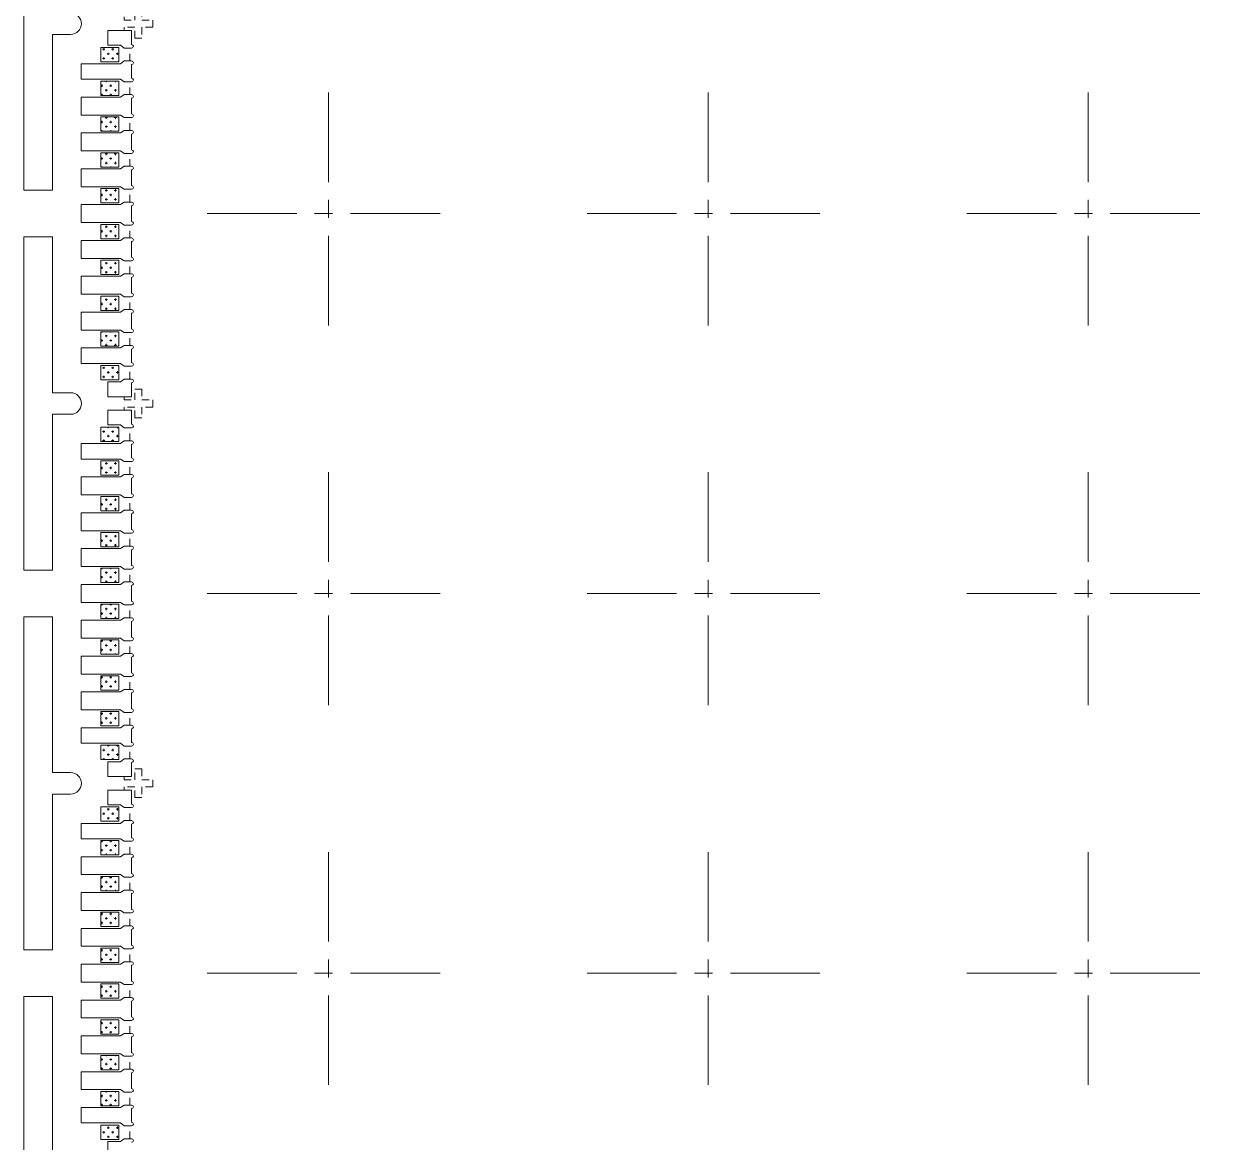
# Model space of a CAD drawing. Header units: millimetres. Extents: x 4859 to 4983, y 1620 to 1771.
# Drawn here: x 4888.8 to 4905.34, y 1710.31 to 1725.92 of the extents above; entities that cross this region are included whole.
import ezdxf

# ---------------------------------------------------------------- set-up
doc = ezdxf.new("R2010")
doc.units = ezdxf.units.MM
doc.linetypes.add('CENTER', pattern=[2, 1.25, -0.25, 0.25, -0.25])
doc.linetypes.add('HIDDEN', pattern=[0.375, 0.25, -0.125])
for name, color, linetype in [('1D', 4, 'Continuous'), ('2D', 4, 'Continuous'), ('PLATING', 3, 'Continuous'), ('中心线', 1, 'CENTER')]:
    doc.layers.add(name, color=color, linetype=linetype)
pattern_1 = [(0, (-4196.66482, -1663.62), (0.0635, 0.0635), [0.03175, -0.09525]), (90, (-4196.64895, -1663.63588), (-0.0635, 0.0635), [0.03175, -0.09525])]
pattern_2 = [(0, (-4198.41482, -1663.62), (0.0635, 0.0635), [0.03175, -0.09525]), (90, (-4198.39895, -1663.63588), (-0.0635, 0.0635), [0.03175, -0.09525])]

msp = doc.modelspace()

# ---------------------------------------------------------------- hatches: boundary and pattern name
at = {"layer": 'PLATING', "lineweight": 5}
h = msp.add_hatch(dxfattribs=at)
h.set_pattern_fill('CROSS', color=3, scale=0.01)
h.set_pattern_definition(pattern_2)
h.paths.add_polyline_path([(4890.1207, 1725.5929), (4890.1207, 1725.3929), (4889.8707, 1725.3929), (4889.8707, 1725.5929)])
h = msp.add_hatch(dxfattribs=at)
h.set_pattern_fill('CROSS', color=3, scale=0.01)
h.set_pattern_definition(pattern_1)
h.paths.add_polyline_path([(4890.1207, 1725.1229), (4890.1207, 1724.9229), (4889.8707, 1724.9229), (4889.8707, 1725.1229)])
h = msp.add_hatch(dxfattribs=at)
h.set_pattern_fill('CROSS', color=3, scale=0.01)
h.set_pattern_definition(pattern_1)
h.paths.add_polyline_path([(4890.1207, 1724.6229), (4890.1207, 1724.4229), (4889.8707, 1724.4229), (4889.8707, 1724.6229)])
h = msp.add_hatch(dxfattribs=at)
h.set_pattern_fill('CROSS', color=3, scale=0.01)
h.set_pattern_definition(pattern_1)
h.paths.add_polyline_path([(4890.1207, 1724.1229), (4890.1207, 1723.9229), (4889.8707, 1723.9229), (4889.8707, 1724.1229)])
h = msp.add_hatch(dxfattribs=at)
h.set_pattern_fill('CROSS', color=3, scale=0.01)
h.set_pattern_definition(pattern_1)
h.paths.add_polyline_path([(4890.1207, 1723.6229), (4890.1207, 1723.4229), (4889.8707, 1723.4229), (4889.8707, 1723.6229)])
h = msp.add_hatch(dxfattribs=at)
h.set_pattern_fill('CROSS', color=3, scale=0.01)
h.set_pattern_definition(pattern_1)
h.paths.add_polyline_path([(4890.1207, 1723.1229), (4890.1207, 1722.9229), (4889.8707, 1722.9229), (4889.8707, 1723.1229)])
h = msp.add_hatch(dxfattribs=at)
h.set_pattern_fill('CROSS', color=3, scale=0.01)
h.set_pattern_definition(pattern_1)
h.paths.add_polyline_path([(4890.1207, 1722.6229), (4890.1207, 1722.4229), (4889.8707, 1722.4229), (4889.8707, 1722.6229)])
h = msp.add_hatch(dxfattribs=at)
h.set_pattern_fill('CROSS', color=3, scale=0.01)
h.set_pattern_definition(pattern_1)
h.paths.add_polyline_path([(4890.1207, 1722.1229), (4890.1207, 1721.9229), (4889.8707, 1721.9229), (4889.8707, 1722.1229)])
h = msp.add_hatch(dxfattribs=at)
h.set_pattern_fill('CROSS', color=3, scale=0.01)
h.set_pattern_definition(pattern_1)
h.paths.add_polyline_path([(4890.1207, 1721.6229), (4890.1207, 1721.4229), (4889.8707, 1721.4229), (4889.8707, 1721.6229)])
h = msp.add_hatch(dxfattribs=at)
h.set_pattern_fill('CROSS', color=3, scale=0.01)
h.set_pattern_definition(pattern_2)
h.paths.add_polyline_path([(4889.8707, 1720.9529), (4889.8707, 1721.1529), (4890.1207, 1721.1529), (4890.1207, 1720.9529)])
h = msp.add_hatch(dxfattribs=at)
h.set_pattern_fill('CROSS', color=3, scale=0.01)
h.set_pattern_definition(pattern_2)
h.paths.add_polyline_path([(4890.1207, 1720.2929), (4890.1207, 1720.0929), (4889.8707, 1720.0929), (4889.8707, 1720.2929)])
h = msp.add_hatch(dxfattribs=at)
h.set_pattern_fill('CROSS', color=3, scale=0.01)
h.set_pattern_definition(pattern_1)
h.paths.add_polyline_path([(4890.1207, 1719.8229), (4890.1207, 1719.6229), (4889.8707, 1719.6229), (4889.8707, 1719.8229)])
h = msp.add_hatch(dxfattribs=at)
h.set_pattern_fill('CROSS', color=3, scale=0.01)
h.set_pattern_definition(pattern_1)
h.paths.add_polyline_path([(4890.1207, 1719.3229), (4890.1207, 1719.1229), (4889.8707, 1719.1229), (4889.8707, 1719.3229)])
h = msp.add_hatch(dxfattribs=at)
h.set_pattern_fill('CROSS', color=3, scale=0.01)
h.set_pattern_definition(pattern_1)
h.paths.add_polyline_path([(4890.1207, 1718.8229), (4890.1207, 1718.6229), (4889.8707, 1718.6229), (4889.8707, 1718.8229)])
h = msp.add_hatch(dxfattribs=at)
h.set_pattern_fill('CROSS', color=3, scale=0.01)
h.set_pattern_definition(pattern_1)
h.paths.add_polyline_path([(4890.1207, 1718.3229), (4890.1207, 1718.1229), (4889.8707, 1718.1229), (4889.8707, 1718.3229)])
h = msp.add_hatch(dxfattribs=at)
h.set_pattern_fill('CROSS', color=3, scale=0.01)
h.set_pattern_definition(pattern_1)
h.paths.add_polyline_path([(4890.1207, 1717.8229), (4890.1207, 1717.6229), (4889.8707, 1717.6229), (4889.8707, 1717.8229)])
h = msp.add_hatch(dxfattribs=at)
h.set_pattern_fill('CROSS', color=3, scale=0.01)
h.set_pattern_definition(pattern_1)
h.paths.add_polyline_path([(4890.1207, 1717.3229), (4890.1207, 1717.1229), (4889.8707, 1717.1229), (4889.8707, 1717.3229)])
h = msp.add_hatch(dxfattribs=at)
h.set_pattern_fill('CROSS', color=3, scale=0.01)
h.set_pattern_definition(pattern_1)
h.paths.add_polyline_path([(4890.1207, 1716.8229), (4890.1207, 1716.6229), (4889.8707, 1716.6229), (4889.8707, 1716.8229)])
h = msp.add_hatch(dxfattribs=at)
h.set_pattern_fill('CROSS', color=3, scale=0.01)
h.set_pattern_definition(pattern_1)
h.paths.add_polyline_path([(4890.1207, 1716.3229), (4890.1207, 1716.1229), (4889.8707, 1716.1229), (4889.8707, 1716.3229)])
h = msp.add_hatch(dxfattribs=at)
h.set_pattern_fill('CROSS', color=3, scale=0.01)
h.set_pattern_definition(pattern_2)
h.paths.add_polyline_path([(4889.8707, 1715.6529), (4889.8707, 1715.8529), (4890.1207, 1715.8529), (4890.1207, 1715.6529)])
h = msp.add_hatch(dxfattribs=at)
h.set_pattern_fill('CROSS', color=3, scale=0.01)
h.set_pattern_definition(pattern_2)
h.paths.add_polyline_path([(4890.1207, 1714.9929), (4890.1207, 1714.7929), (4889.8707, 1714.7929), (4889.8707, 1714.9929)])
h = msp.add_hatch(dxfattribs=at)
h.set_pattern_fill('CROSS', color=3, scale=0.01)
h.set_pattern_definition(pattern_1)
h.paths.add_polyline_path([(4890.1207, 1714.5229), (4890.1207, 1714.3229), (4889.8707, 1714.3229), (4889.8707, 1714.5229)])
h = msp.add_hatch(dxfattribs=at)
h.set_pattern_fill('CROSS', color=3, scale=0.01)
h.set_pattern_definition(pattern_1)
h.paths.add_polyline_path([(4890.1207, 1714.0229), (4890.1207, 1713.8229), (4889.8707, 1713.8229), (4889.8707, 1714.0229)])
h = msp.add_hatch(dxfattribs=at)
h.set_pattern_fill('CROSS', color=3, scale=0.01)
h.set_pattern_definition(pattern_1)
h.paths.add_polyline_path([(4890.1207, 1713.5229), (4890.1207, 1713.3229), (4889.8707, 1713.3229), (4889.8707, 1713.5229)])
h = msp.add_hatch(dxfattribs=at)
h.set_pattern_fill('CROSS', color=3, scale=0.01)
h.set_pattern_definition(pattern_1)
h.paths.add_polyline_path([(4890.1207, 1713.0229), (4890.1207, 1712.8229), (4889.8707, 1712.8229), (4889.8707, 1713.0229)])
h = msp.add_hatch(dxfattribs=at)
h.set_pattern_fill('CROSS', color=3, scale=0.01)
h.set_pattern_definition(pattern_1)
h.paths.add_polyline_path([(4890.1207, 1712.5229), (4890.1207, 1712.3229), (4889.8707, 1712.3229), (4889.8707, 1712.5229)])
h = msp.add_hatch(dxfattribs=at)
h.set_pattern_fill('CROSS', color=3, scale=0.01)
h.set_pattern_definition(pattern_1)
h.paths.add_polyline_path([(4890.1207, 1712.0229), (4890.1207, 1711.8229), (4889.8707, 1711.8229), (4889.8707, 1712.0229)])
h = msp.add_hatch(dxfattribs=at)
h.set_pattern_fill('CROSS', color=3, scale=0.01)
h.set_pattern_definition(pattern_1)
h.paths.add_polyline_path([(4890.1207, 1711.5229), (4890.1207, 1711.3229), (4889.8707, 1711.3229), (4889.8707, 1711.5229)])
h = msp.add_hatch(dxfattribs=at)
h.set_pattern_fill('CROSS', color=3, scale=0.01)
h.set_pattern_definition(pattern_1)
h.paths.add_polyline_path([(4890.1207, 1711.0229), (4890.1207, 1710.8229), (4889.8707, 1710.8229), (4889.8707, 1711.0229)])
h = msp.add_hatch(dxfattribs=at)
h.set_pattern_fill('CROSS', color=3, scale=0.01)
h.set_pattern_definition(pattern_2)
h.paths.add_polyline_path([(4889.8707, 1710.3529), (4889.8707, 1710.5529), (4890.1207, 1710.5529), (4890.1207, 1710.3529)])

# ---------------------------------------------------------------- linework, layer by layer
at = {"lineweight": 5}
for p, q in [((4889.9707, 1725.8279), (4889.9707, 1725.6229)), ((4890.1457, 1725.6229), (4889.9707, 1725.6229)), ((4890.1957, 1725.5829), (4890.1457, 1725.6229)), ((4890.3007, 1725.5829), (4890.1957, 1725.5829)), ((4890.1957, 1725.4029), (4890.1457, 1725.3629)), ((4890.3007, 1725.4029), (4890.1957, 1725.4029)), ((4889.5957, 1725.3629), (4889.5957, 1725.1479)), ((4890.1457, 1725.3629), (4889.5957, 1725.3629)), ((4890.1457, 1725.1479), (4889.5957, 1725.1479)), ((4890.1957, 1725.1129), (4890.1457, 1725.1479)), ((4890.3007, 1725.1129), (4890.1957, 1725.1129)), ((4889.5957, 1724.8979), (4889.5957, 1724.6479)), ((4890.1457, 1724.8979), (4889.5957, 1724.8979)), ((4890.1957, 1724.9329), (4890.1457, 1724.8979)), ((4890.3007, 1724.9329), (4890.1957, 1724.9329)), ((4890.1457, 1724.6479), (4889.5957, 1724.6479)), ((4890.1957, 1724.6129), (4890.1457, 1724.6479)), ((4890.3007, 1724.6129), (4890.1957, 1724.6129)), ((4889.5957, 1724.3979), (4889.5957, 1724.1479)), ((4890.1457, 1724.3979), (4889.5957, 1724.3979)), ((4890.1957, 1724.4329), (4890.1457, 1724.3979)), ((4890.3007, 1724.4329), (4890.1957, 1724.4329)), ((4890.1457, 1724.1479), (4889.5957, 1724.1479)), ((4890.1957, 1724.1129), (4890.1457, 1724.1479)), ((4890.3007, 1724.1129), (4890.1957, 1724.1129)), ((4889.5957, 1723.8979), (4889.5957, 1723.6479)), ((4890.1457, 1723.8979), (4889.5957, 1723.8979)), ((4890.1957, 1723.9329), (4890.1457, 1723.8979)), ((4890.3007, 1723.9329), (4890.1957, 1723.9329)), ((4890.1457, 1723.6479), (4889.5957, 1723.6479)), ((4890.1957, 1723.6129), (4890.1457, 1723.6479)), ((4890.3007, 1723.6129), (4890.1957, 1723.6129)), ((4889.5957, 1723.3979), (4889.5957, 1723.1479)), ((4890.1457, 1723.3979), (4889.5957, 1723.3979)), ((4890.1957, 1723.4329), (4890.1457, 1723.3979)), ((4890.3007, 1723.4329), (4890.1957, 1723.4329)), ((4890.1457, 1723.1479), (4889.5957, 1723.1479)), ((4890.1957, 1723.1129), (4890.1457, 1723.1479)), ((4890.3007, 1723.1129), (4890.1957, 1723.1129)), ((4889.5957, 1722.8979), (4889.5957, 1722.6479)), ((4890.1457, 1722.8979), (4889.5957, 1722.8979)), ((4890.1957, 1722.9329), (4890.1457, 1722.8979)), ((4890.3007, 1722.9329), (4890.1957, 1722.9329)), ((4890.1457, 1722.6479), (4889.5957, 1722.6479)), ((4890.1957, 1722.6129), (4890.1457, 1722.6479)), ((4890.3007, 1722.6129), (4890.1957, 1722.6129)), ((4889.5957, 1722.3979), (4889.5957, 1722.1479)), ((4890.1457, 1722.3979), (4889.5957, 1722.3979)), ((4890.1957, 1722.4329), (4890.1457, 1722.3979)), ((4890.3007, 1722.4329), (4890.1957, 1722.4329)), ((4890.1457, 1722.1479), (4889.5957, 1722.1479)), ((4890.1957, 1722.1129), (4890.1457, 1722.1479)), ((4890.3007, 1722.1129), (4890.1957, 1722.1129)), ((4889.5957, 1721.8979), (4889.5957, 1721.6479)), ((4890.1457, 1721.8979), (4889.5957, 1721.8979)), ((4890.1957, 1721.9329), (4890.1457, 1721.8979)), ((4890.3007, 1721.9329), (4890.1957, 1721.9329)), ((4890.1457, 1721.6479), (4889.5957, 1721.6479)), ((4890.1957, 1721.6129), (4890.1457, 1721.6479)), ((4890.3007, 1721.6129), (4890.1957, 1721.6129)), ((4889.5957, 1721.3979), (4889.5957, 1721.1829)), ((4890.1457, 1721.3979), (4889.5957, 1721.3979)), ((4890.1957, 1721.4329), (4890.1457, 1721.3979)), ((4890.3007, 1721.4329), (4890.1957, 1721.4329)), ((4890.1457, 1721.1829), (4889.5957, 1721.1829)), ((4890.1957, 1721.1429), (4890.1457, 1721.1829)), ((4890.3007, 1721.1429), (4890.1957, 1721.1429)), ((4889.9707, 1720.7179), (4889.9707, 1720.9229)), ((4890.1457, 1720.9229), (4889.9707, 1720.9229)), ((4890.1957, 1720.9629), (4890.1457, 1720.9229)), ((4890.3007, 1720.9629), (4890.1957, 1720.9629)), ((4889.9707, 1720.5279), (4889.9707, 1720.3229)), ((4890.1457, 1720.3229), (4889.9707, 1720.3229)), ((4890.1957, 1720.2829), (4890.1457, 1720.3229)), ((4890.3007, 1720.2829), (4890.1957, 1720.2829)), ((4890.1957, 1720.1029), (4890.1457, 1720.0629)), ((4890.3007, 1720.1029), (4890.1957, 1720.1029)), ((4889.5957, 1720.0629), (4889.5957, 1719.8479)), ((4890.1457, 1720.0629), (4889.5957, 1720.0629)), ((4890.1457, 1719.8479), (4889.5957, 1719.8479)), ((4890.1957, 1719.8129), (4890.1457, 1719.8479)), ((4890.3007, 1719.8129), (4890.1957, 1719.8129)), ((4889.5957, 1719.5979), (4889.5957, 1719.3479)), ((4890.1457, 1719.5979), (4889.5957, 1719.5979)), ((4890.1957, 1719.6329), (4890.1457, 1719.5979)), ((4890.3007, 1719.6329), (4890.1957, 1719.6329)), ((4890.1457, 1719.3479), (4889.5957, 1719.3479)), ((4890.1957, 1719.3129), (4890.1457, 1719.3479)), ((4890.3007, 1719.3129), (4890.1957, 1719.3129)), ((4889.5957, 1719.0979), (4889.5957, 1718.8479)), ((4890.1457, 1719.0979), (4889.5957, 1719.0979)), ((4890.1957, 1719.1329), (4890.1457, 1719.0979)), ((4890.3007, 1719.1329), (4890.1957, 1719.1329)), ((4890.1457, 1718.8479), (4889.5957, 1718.8479)), ((4890.1957, 1718.8129), (4890.1457, 1718.8479)), ((4890.3007, 1718.8129), (4890.1957, 1718.8129)), ((4889.5957, 1718.5979), (4889.5957, 1718.3479)), ((4890.1457, 1718.5979), (4889.5957, 1718.5979)), ((4890.1957, 1718.6329), (4890.1457, 1718.5979)), ((4890.3007, 1718.6329), (4890.1957, 1718.6329)), ((4890.1457, 1718.3479), (4889.5957, 1718.3479)), ((4890.1957, 1718.3129), (4890.1457, 1718.3479)), ((4890.3007, 1718.3129), (4890.1957, 1718.3129)), ((4889.5957, 1718.0979), (4889.5957, 1717.8479)), ((4890.1457, 1718.0979), (4889.5957, 1718.0979)), ((4890.1957, 1718.1329), (4890.1457, 1718.0979)), ((4890.3007, 1718.1329), (4890.1957, 1718.1329)), ((4890.1457, 1717.8479), (4889.5957, 1717.8479)), ((4890.1957, 1717.8129), (4890.1457, 1717.8479)), ((4890.3007, 1717.8129), (4890.1957, 1717.8129)), ((4889.5957, 1717.5979), (4889.5957, 1717.3479)), ((4890.1457, 1717.5979), (4889.5957, 1717.5979)), ((4890.1957, 1717.6329), (4890.1457, 1717.5979)), ((4890.3007, 1717.6329), (4890.1957, 1717.6329)), ((4890.1457, 1717.3479), (4889.5957, 1717.3479)), ((4890.1957, 1717.3129), (4890.1457, 1717.3479)), ((4890.3007, 1717.3129), (4890.1957, 1717.3129)), ((4889.5957, 1717.0979), (4889.5957, 1716.8479)), ((4890.1457, 1717.0979), (4889.5957, 1717.0979)), ((4890.1957, 1717.1329), (4890.1457, 1717.0979)), ((4890.3007, 1717.1329), (4890.1957, 1717.1329)), ((4890.1457, 1716.8479), (4889.5957, 1716.8479)), ((4890.1957, 1716.8129), (4890.1457, 1716.8479)), ((4890.3007, 1716.8129), (4890.1957, 1716.8129)), ((4890.1957, 1716.6329), (4890.1457, 1716.5979)), ((4890.3007, 1716.6329), (4890.1957, 1716.6329)), ((4889.5957, 1716.5979), (4889.5957, 1716.3479)), ((4890.1457, 1716.5979), (4889.5957, 1716.5979)), ((4890.1457, 1716.3479), (4889.5957, 1716.3479)), ((4890.1957, 1716.3129), (4890.1457, 1716.3479)), ((4890.3007, 1716.3129), (4890.1957, 1716.3129)), ((4890.1957, 1716.1329), (4890.1457, 1716.0979)), ((4890.3007, 1716.1329), (4890.1957, 1716.1329)), ((4889.5957, 1716.0979), (4889.5957, 1715.8829)), ((4890.1457, 1716.0979), (4889.5957, 1716.0979)), ((4890.1457, 1715.8829), (4889.5957, 1715.8829)), ((4890.1957, 1715.8429), (4890.1457, 1715.8829)), ((4890.3007, 1715.8429), (4890.1957, 1715.8429)), ((4889.9707, 1715.4179), (4889.9707, 1715.6229)), ((4890.1457, 1715.6229), (4889.9707, 1715.6229)), ((4890.1957, 1715.6629), (4890.1457, 1715.6229)), ((4890.3007, 1715.6629), (4890.1957, 1715.6629)), ((4889.9707, 1715.2279), (4889.9707, 1715.0229)), ((4890.1457, 1715.0229), (4889.9707, 1715.0229)), ((4890.1957, 1714.9829), (4890.1457, 1715.0229)), ((4890.3007, 1714.9829), (4890.1957, 1714.9829)), ((4890.1957, 1714.8029), (4890.1457, 1714.7629)), ((4890.3007, 1714.8029), (4890.1957, 1714.8029)), ((4889.5957, 1714.7629), (4889.5957, 1714.5479)), ((4890.1457, 1714.7629), (4889.5957, 1714.7629)), ((4890.1457, 1714.5479), (4889.5957, 1714.5479)), ((4890.1957, 1714.5129), (4890.1457, 1714.5479)), ((4890.3007, 1714.5129), (4890.1957, 1714.5129)), ((4889.5957, 1714.2979), (4889.5957, 1714.0479)), ((4890.1457, 1714.2979), (4889.5957, 1714.2979)), ((4890.1957, 1714.3329), (4890.1457, 1714.2979)), ((4890.3007, 1714.3329), (4890.1957, 1714.3329)), ((4890.1457, 1714.0479), (4889.5957, 1714.0479)), ((4890.1957, 1714.0129), (4890.1457, 1714.0479)), ((4890.3007, 1714.0129), (4890.1957, 1714.0129)), ((4889.5957, 1713.7979), (4889.5957, 1713.5479)), ((4890.1457, 1713.7979), (4889.5957, 1713.7979)), ((4890.1957, 1713.8329), (4890.1457, 1713.7979)), ((4890.3007, 1713.8329), (4890.1957, 1713.8329)), ((4890.1457, 1713.5479), (4889.5957, 1713.5479)), ((4890.1957, 1713.5129), (4890.1457, 1713.5479)), ((4890.3007, 1713.5129), (4890.1957, 1713.5129)), ((4889.5957, 1713.2979), (4889.5957, 1713.0479)), ((4890.1457, 1713.2979), (4889.5957, 1713.2979)), ((4890.1957, 1713.3329), (4890.1457, 1713.2979)), ((4890.3007, 1713.3329), (4890.1957, 1713.3329)), ((4890.1457, 1713.0479), (4889.5957, 1713.0479)), ((4890.1957, 1713.0129), (4890.1457, 1713.0479)), ((4890.3007, 1713.0129), (4890.1957, 1713.0129)), ((4889.5957, 1712.7979), (4889.5957, 1712.5479)), ((4890.1457, 1712.7979), (4889.5957, 1712.7979)), ((4890.1957, 1712.8329), (4890.1457, 1712.7979)), ((4890.3007, 1712.8329), (4890.1957, 1712.8329)), ((4890.1457, 1712.5479), (4889.5957, 1712.5479)), ((4890.1957, 1712.5129), (4890.1457, 1712.5479)), ((4890.3007, 1712.5129), (4890.1957, 1712.5129)), ((4889.5957, 1712.2979), (4889.5957, 1712.0479)), ((4890.1457, 1712.2979), (4889.5957, 1712.2979)), ((4890.1957, 1712.3329), (4890.1457, 1712.2979)), ((4890.3007, 1712.3329), (4890.1957, 1712.3329)), ((4890.1457, 1712.0479), (4889.5957, 1712.0479)), ((4890.1957, 1712.0129), (4890.1457, 1712.0479)), ((4890.3007, 1712.0129), (4890.1957, 1712.0129)), ((4890.1957, 1711.8329), (4890.1457, 1711.7979)), ((4890.3007, 1711.8329), (4890.1957, 1711.8329)), ((4889.5957, 1711.7979), (4889.5957, 1711.5479)), ((4890.1457, 1711.7979), (4889.5957, 1711.7979)), ((4890.1457, 1711.5479), (4889.5957, 1711.5479)), ((4890.1957, 1711.5129), (4890.1457, 1711.5479)), ((4890.3007, 1711.5129), (4890.1957, 1711.5129)), ((4890.1957, 1711.3329), (4890.1457, 1711.2979)), ((4890.3007, 1711.3329), (4890.1957, 1711.3329)), ((4889.5957, 1711.2979), (4889.5957, 1711.0479)), ((4890.1457, 1711.2979), (4889.5957, 1711.2979)), ((4890.1457, 1711.0479), (4889.5957, 1711.0479)), ((4890.1957, 1711.0129), (4890.1457, 1711.0479)), ((4890.3007, 1711.0129), (4890.1957, 1711.0129)), ((4890.1957, 1710.8329), (4890.1457, 1710.7979)), ((4890.3007, 1710.8329), (4890.1957, 1710.8329)), ((4889.5957, 1710.7979), (4889.5957, 1710.5829)), ((4890.1457, 1710.7979), (4889.5957, 1710.7979)), ((4890.1457, 1710.5829), (4889.5957, 1710.5829)), ((4890.1957, 1710.5429), (4890.1457, 1710.5829)), ((4890.3007, 1710.5429), (4890.1957, 1710.5429)), ((4889.9707, 1710.1179), (4889.9707, 1710.3229)), ((4890.1457, 1710.3229), (4889.9707, 1710.3229)), ((4890.1957, 1710.3629), (4890.1457, 1710.3229)), ((4890.3007, 1710.3629), (4890.1957, 1710.3629))]:
    msp.add_line(p, q, dxfattribs=at)
for points in [[(4889.4507, 1725.7729, 1), (4889.4507, 1726.0729), (4889.1957, 1726.0729), (4889.1957, 1728.2479), (4888.7957, 1728.2479), (4888.7957, 1723.5979), (4889.1957, 1723.5979), (4889.1957, 1725.7729)], [(4889.4507, 1720.4729, 1), (4889.4507, 1720.7729), (4889.1957, 1720.7729), (4889.1957, 1722.9479), (4888.7957, 1722.9479), (4888.7957, 1718.2979), (4889.1957, 1718.2979), (4889.1957, 1720.4729)], [(4889.4507, 1715.1729, 1), (4889.4507, 1715.4729), (4889.1957, 1715.4729), (4889.1957, 1717.6479), (4888.7957, 1717.6479), (4888.7957, 1712.9979), (4889.1957, 1712.9979), (4889.1957, 1715.1729)], [(4889.4507, 1709.8729, 1), (4889.4507, 1710.1729), (4889.1957, 1710.1729), (4889.1957, 1712.3479), (4888.7957, 1712.3479), (4888.7957, 1707.6979), (4889.1957, 1707.6979), (4889.1957, 1709.8729)]]:
    msp.add_lwpolyline(points, format="xyb", close=True, dxfattribs=at)
for points in [[(4890.3007, 1725.6329), (4890.3007, 1725.8279), (4889.9707, 1725.8279)], [(4890.3007, 1725.1629), (4890.3007, 1725.3529)], [(4890.3007, 1724.6629), (4890.3007, 1724.8829)], [(4890.3007, 1724.1629), (4890.3007, 1724.3829)], [(4890.3007, 1723.6629), (4890.3007, 1723.8829)], [(4890.3007, 1723.1629), (4890.3007, 1723.3829)], [(4890.3007, 1722.6629), (4890.3007, 1722.8829)], [(4890.3007, 1722.1629), (4890.3007, 1722.3829)], [(4890.3007, 1721.6629), (4890.3007, 1721.8829)], [(4890.3007, 1721.1929), (4890.3007, 1721.3829)], [(4889.9707, 1720.7179), (4890.3007, 1720.7179), (4890.3007, 1720.9129)], [(4890.3007, 1720.3329), (4890.3007, 1720.5279), (4889.9707, 1720.5279)], [(4890.3007, 1719.8629), (4890.3007, 1720.0529)], [(4890.3007, 1719.3629), (4890.3007, 1719.5829)], [(4890.3007, 1718.8629), (4890.3007, 1719.0829)], [(4890.3007, 1718.3629), (4890.3007, 1718.5829)], [(4890.3007, 1717.8629), (4890.3007, 1718.0829)], [(4890.3007, 1717.3629), (4890.3007, 1717.5829)], [(4890.3007, 1716.8629), (4890.3007, 1717.0829)], [(4890.3007, 1716.3629), (4890.3007, 1716.5829)], [(4890.3007, 1715.8929), (4890.3007, 1716.0829)], [(4889.9707, 1715.4179), (4890.3007, 1715.4179), (4890.3007, 1715.6129)], [(4890.3007, 1715.0329), (4890.3007, 1715.2279), (4889.9707, 1715.2279)], [(4890.3007, 1714.5629), (4890.3007, 1714.7529)], [(4890.3007, 1714.0629), (4890.3007, 1714.2829)], [(4890.3007, 1713.5629), (4890.3007, 1713.7829)], [(4890.3007, 1713.0629), (4890.3007, 1713.2829)], [(4890.3007, 1712.5629), (4890.3007, 1712.7829)], [(4890.3007, 1712.0629), (4890.3007, 1712.2829)], [(4890.3007, 1711.5629), (4890.3007, 1711.7829)], [(4890.3007, 1711.0629), (4890.3007, 1711.2829)], [(4890.3007, 1710.5929), (4890.3007, 1710.7829)]]:
    msp.add_lwpolyline(points, dxfattribs=at)
for centre in [(4890.3007, 1725.6079), (4890.3007, 1725.3779), (4890.3007, 1725.1379), (4890.3007, 1724.9079), (4890.3007, 1724.6379), (4890.3007, 1724.4079), (4890.3007, 1724.1379), (4890.3007, 1723.9079), (4890.3007, 1723.6379), (4890.3007, 1723.4079), (4890.3007, 1723.1379), (4890.3007, 1722.9079), (4890.3007, 1722.6379), (4890.3007, 1722.4079), (4890.3007, 1722.1379), (4890.3007, 1721.9079), (4890.3007, 1721.6379), (4890.3007, 1721.4079), (4890.3007, 1721.1679), (4890.3007, 1720.9379), (4890.3007, 1720.3079), (4890.3007, 1720.0779), (4890.3007, 1719.8379), (4890.3007, 1719.6079), (4890.3007, 1719.3379), (4890.3007, 1719.1079), (4890.3007, 1718.8379), (4890.3007, 1718.6079), (4890.3007, 1718.3379), (4890.3007, 1718.1079), (4890.3007, 1717.8379), (4890.3007, 1717.6079), (4890.3007, 1717.3379), (4890.3007, 1717.1079), (4890.3007, 1716.8379), (4890.3007, 1716.6079), (4890.3007, 1716.3379), (4890.3007, 1716.1079), (4890.3007, 1715.8679), (4890.3007, 1715.6379), (4890.3007, 1715.0079), (4890.3007, 1714.7779), (4890.3007, 1714.5379), (4890.3007, 1714.3079), (4890.3007, 1714.0379), (4890.3007, 1713.8079), (4890.3007, 1713.5379), (4890.3007, 1713.3079), (4890.3007, 1713.0379), (4890.3007, 1712.8079), (4890.3007, 1712.5379), (4890.3007, 1712.3079), (4890.3007, 1712.0379), (4890.3007, 1711.8079), (4890.3007, 1711.5379), (4890.3007, 1711.3079), (4890.3007, 1711.0379), (4890.3007, 1710.8079), (4890.3007, 1710.5679), (4890.3007, 1710.3379)]:
    msp.add_arc(centre, 0.025, 270, 90, dxfattribs=at)
at = {"layer": '1D', "color": 4, "linetype": 'HIDDEN', "lineweight": 5, "ltscale": 0.3}
for points in [[(4890.2757, 1725.4029), (4890.2757, 1725.5829)], [(4890.2757, 1724.9329), (4890.2757, 1725.1129)], [(4890.2757, 1724.4329), (4890.2757, 1724.6129)], [(4890.2757, 1723.9329), (4890.2757, 1724.1129)], [(4890.2757, 1723.4329), (4890.2757, 1723.6129)], [(4890.2757, 1722.9329), (4890.2757, 1723.1129)], [(4890.2757, 1722.4329), (4890.2757, 1722.6129)], [(4890.2757, 1721.9329), (4890.2757, 1722.1129)], [(4890.2757, 1721.4329), (4890.2757, 1721.6129)], [(4890.2757, 1720.9629), (4890.2757, 1721.1429)], [(4890.2757, 1720.1029), (4890.2757, 1720.2829)], [(4890.2757, 1719.6329), (4890.2757, 1719.8129)], [(4890.2757, 1719.1329), (4890.2757, 1719.3129)], [(4890.2757, 1718.6329), (4890.2757, 1718.8129)], [(4890.2757, 1718.1329), (4890.2757, 1718.3129)], [(4890.2757, 1717.6329), (4890.2757, 1717.8129)], [(4890.2757, 1717.1329), (4890.2757, 1717.3129)], [(4890.2757, 1716.6329), (4890.2757, 1716.8129)], [(4890.2757, 1716.1329), (4890.2757, 1716.3129)], [(4890.2757, 1715.6629), (4890.2757, 1715.8429)], [(4890.2757, 1714.8029), (4890.2757, 1714.9829)], [(4890.2757, 1714.3329), (4890.2757, 1714.5129)], [(4890.2757, 1713.8329), (4890.2757, 1714.0129)], [(4890.2757, 1713.3329), (4890.2757, 1713.5129)], [(4890.2757, 1712.8329), (4890.2757, 1713.0129)], [(4890.2757, 1712.3329), (4890.2757, 1712.5129)], [(4890.2757, 1711.8329), (4890.2757, 1712.0129)], [(4890.2757, 1711.3329), (4890.2757, 1711.5129)], [(4890.2757, 1710.8329), (4890.2757, 1711.0129)], [(4890.2757, 1710.3629), (4890.2757, 1710.5429)]]:
    msp.add_lwpolyline(points, dxfattribs=at)
at = {"layer": '2D', "color": 4, "linetype": 'HIDDEN', "lineweight": 5, "ltscale": 0.3}
for points in [[(4890.1957, 1726.0179), (4890.1957, 1725.9729), (4890.3457, 1725.9729), (4890.3457, 1726.1229), (4890.4457, 1726.1229), (4890.4457, 1725.9729), (4890.5957, 1725.9729), (4890.5957, 1725.8729), (4890.4457, 1725.8729), (4890.4457, 1725.7229), (4890.3457, 1725.7229), (4890.3457, 1725.8729), (4890.1957, 1725.8729), (4890.1957, 1725.8279)], [(4890.1957, 1720.7179), (4890.1957, 1720.6729), (4890.3457, 1720.6729), (4890.3457, 1720.8229), (4890.4457, 1720.8229), (4890.4457, 1720.6729), (4890.5957, 1720.6729), (4890.5957, 1720.5729), (4890.4457, 1720.5729), (4890.4457, 1720.4229), (4890.3457, 1720.4229), (4890.3457, 1720.5729), (4890.1957, 1720.5729), (4890.1957, 1720.5279)], [(4890.1957, 1715.4179), (4890.1957, 1715.3729), (4890.3457, 1715.3729), (4890.3457, 1715.5229), (4890.4457, 1715.5229), (4890.4457, 1715.3729), (4890.5957, 1715.3729), (4890.5957, 1715.2729), (4890.4457, 1715.2729), (4890.4457, 1715.1229), (4890.3457, 1715.1229), (4890.3457, 1715.2729), (4890.1957, 1715.2729), (4890.1957, 1715.2279)]]:
    msp.add_lwpolyline(points, dxfattribs=at)
at = {"layer": 'PLATING', "lineweight": 5}
for points in [[(4890.1207, 1725.5929), (4890.1207, 1725.3929), (4889.8707, 1725.3929), (4889.8707, 1725.5929)], [(4890.1207, 1724.9229), (4890.1207, 1725.1229), (4889.8707, 1725.1229), (4889.8707, 1724.9229)], [(4890.1207, 1724.4229), (4890.1207, 1724.6229), (4889.8707, 1724.6229), (4889.8707, 1724.4229)], [(4890.1207, 1723.9229), (4890.1207, 1724.1229), (4889.8707, 1724.1229), (4889.8707, 1723.9229)], [(4890.1207, 1723.4229), (4890.1207, 1723.6229), (4889.8707, 1723.6229), (4889.8707, 1723.4229)], [(4890.1207, 1722.9229), (4890.1207, 1723.1229), (4889.8707, 1723.1229), (4889.8707, 1722.9229)], [(4890.1207, 1722.4229), (4890.1207, 1722.6229), (4889.8707, 1722.6229), (4889.8707, 1722.4229)], [(4890.1207, 1721.9229), (4890.1207, 1722.1229), (4889.8707, 1722.1229), (4889.8707, 1721.9229)], [(4890.1207, 1721.4229), (4890.1207, 1721.6229), (4889.8707, 1721.6229), (4889.8707, 1721.4229)], [(4890.1207, 1720.9529), (4890.1207, 1721.1529), (4889.8707, 1721.1529), (4889.8707, 1720.9529)], [(4890.1207, 1720.2929), (4890.1207, 1720.0929), (4889.8707, 1720.0929), (4889.8707, 1720.2929)], [(4890.1207, 1719.6229), (4890.1207, 1719.8229), (4889.8707, 1719.8229), (4889.8707, 1719.6229)], [(4890.1207, 1719.1229), (4890.1207, 1719.3229), (4889.8707, 1719.3229), (4889.8707, 1719.1229)], [(4890.1207, 1718.6229), (4890.1207, 1718.8229), (4889.8707, 1718.8229), (4889.8707, 1718.6229)], [(4890.1207, 1718.1229), (4890.1207, 1718.3229), (4889.8707, 1718.3229), (4889.8707, 1718.1229)], [(4890.1207, 1717.6229), (4890.1207, 1717.8229), (4889.8707, 1717.8229), (4889.8707, 1717.6229)], [(4890.1207, 1717.1229), (4890.1207, 1717.3229), (4889.8707, 1717.3229), (4889.8707, 1717.1229)], [(4890.1207, 1716.6229), (4890.1207, 1716.8229), (4889.8707, 1716.8229), (4889.8707, 1716.6229)], [(4890.1207, 1716.1229), (4890.1207, 1716.3229), (4889.8707, 1716.3229), (4889.8707, 1716.1229)], [(4890.1207, 1715.6529), (4890.1207, 1715.8529), (4889.8707, 1715.8529), (4889.8707, 1715.6529)], [(4890.1207, 1714.9929), (4890.1207, 1714.7929), (4889.8707, 1714.7929), (4889.8707, 1714.9929)], [(4890.1207, 1714.3229), (4890.1207, 1714.5229), (4889.8707, 1714.5229), (4889.8707, 1714.3229)], [(4890.1207, 1713.8229), (4890.1207, 1714.0229), (4889.8707, 1714.0229), (4889.8707, 1713.8229)], [(4890.1207, 1713.3229), (4890.1207, 1713.5229), (4889.8707, 1713.5229), (4889.8707, 1713.3229)], [(4890.1207, 1712.8229), (4890.1207, 1713.0229), (4889.8707, 1713.0229), (4889.8707, 1712.8229)], [(4890.1207, 1712.3229), (4890.1207, 1712.5229), (4889.8707, 1712.5229), (4889.8707, 1712.3229)], [(4890.1207, 1711.8229), (4890.1207, 1712.0229), (4889.8707, 1712.0229), (4889.8707, 1711.8229)], [(4890.1207, 1711.3229), (4890.1207, 1711.5229), (4889.8707, 1711.5229), (4889.8707, 1711.3229)], [(4890.1207, 1710.8229), (4890.1207, 1711.0229), (4889.8707, 1711.0229), (4889.8707, 1710.8229)], [(4890.1207, 1710.3529), (4890.1207, 1710.5529), (4889.8707, 1710.5529), (4889.8707, 1710.3529)]]:
    msp.add_lwpolyline(points, close=True, dxfattribs=at)
at = {"layer": '中心线', "linetype": 'CENTER', "lineweight": 5}
for p, q in [((4893.0457, 1724.9636), (4893.0457, 1721.5821)), ((4898.3457, 1724.9636), (4898.3457, 1721.5821)), ((4903.6457, 1724.9636), (4903.6457, 1721.5821)), ((4891.3549, 1723.2729), (4894.7364, 1723.2729)), ((4896.6549, 1723.2729), (4900.0364, 1723.2729)), ((4901.9549, 1723.2729), (4905.3364, 1723.2729)), ((4893.0457, 1719.6636), (4893.0457, 1716.2821)), ((4898.3457, 1719.6636), (4898.3457, 1716.2821)), ((4903.6457, 1719.6636), (4903.6457, 1716.2821)), ((4891.3549, 1717.9729), (4894.7364, 1717.9729)), ((4896.6549, 1717.9729), (4900.0364, 1717.9729)), ((4901.9549, 1717.9729), (4905.3364, 1717.9729)), ((4893.0457, 1714.3636), (4893.0457, 1710.9821)), ((4898.3457, 1714.3636), (4898.3457, 1710.9821)), ((4903.6457, 1714.3636), (4903.6457, 1710.9821)), ((4891.3549, 1712.6729), (4894.7364, 1712.6729)), ((4896.6549, 1712.6729), (4900.0364, 1712.6729)), ((4901.9549, 1712.6729), (4905.3364, 1712.6729))]:
    msp.add_line(p, q, dxfattribs=at)

doc.saveas('drawing.dxf')
